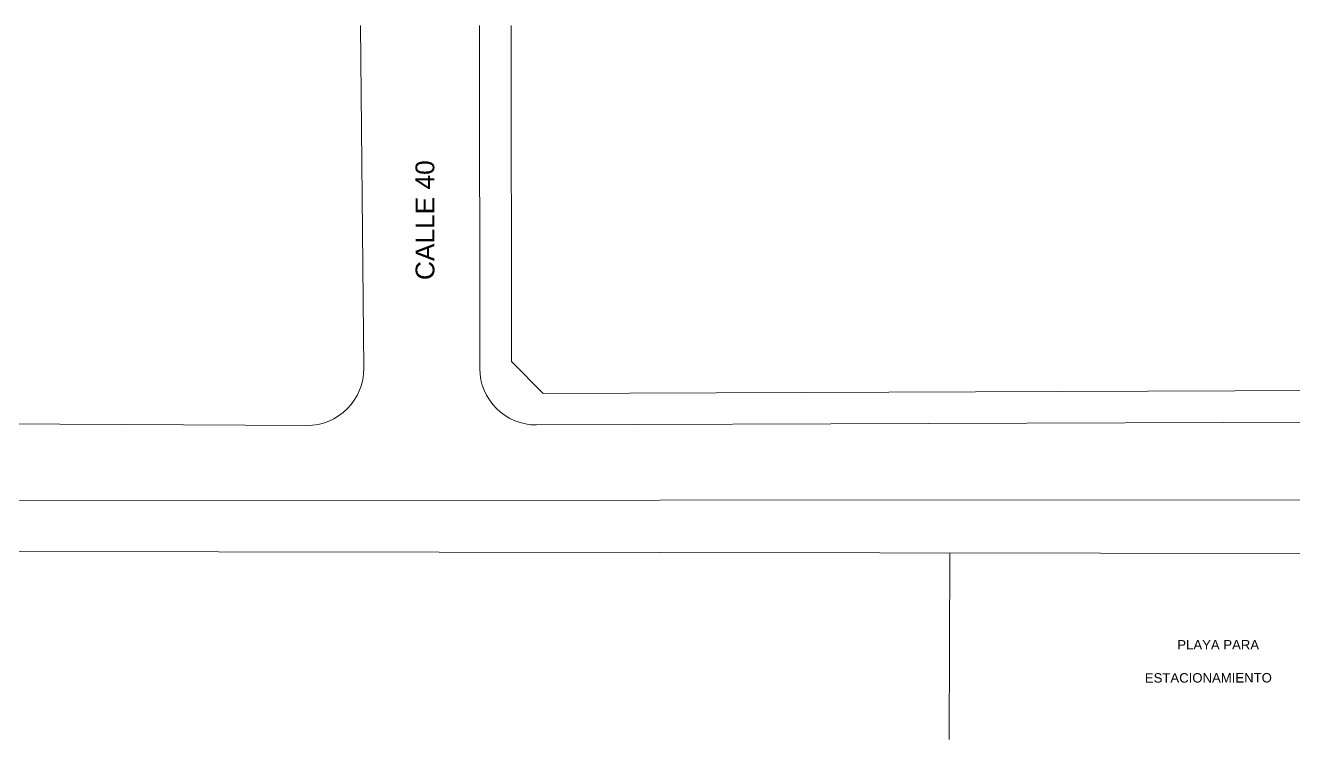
# Model space of a CAD drawing. Header units: millimetres. Extents: x 2669 to 3716, y 1967 to 2664.
# Drawn here: x 2885 to 3019.9, y 2302.8 to 2378.8 of the extents above; entities that cross this region are included whole.
import ezdxf

# ---------------------------------------------------------------- set-up
doc = ezdxf.new("R2010")
doc.units = ezdxf.units.MM
for name, color, linetype, lineweight in [('01 Textos', 7, 'Continuous', 15), ('03 Manzanas', 253, 'Continuous', 15), ('03 Muros', 7, 'Continuous', 13)]:
    doc.layers.add(name, color=color, linetype=linetype, lineweight=lineweight)
doc.styles.add('ROMANS', font='arial.ttf', dxfattribs={"width": 0.7})

msp = doc.modelspace()

# ---------------------------------------------------------------- linework, layer by layer
at = {"layer": '03 Manzanas', "lineweight": 5}
for p, q in [((2921, 2342.31), (2920.65, 2378.79)), ((2933.31, 2378.77), (2933.35, 2342.29)), ((2799.58, 2336.81), (2914.97, 2336.25)), ((2939.38, 2336.3), (3056.83, 2336.74))]:
    msp.add_line(p, q, dxfattribs=at)
at = {"layer": '03 Manzanas', "color": 7, "lineweight": 5}
for p, q in [((2936.67, 2378.78), (2936.71, 2343.06)), ((2936.71, 2343.06), (2940.09, 2339.66)), ((2940.09, 2339.66), (3056.69, 2340.1)), ((2799.31, 2322.97), (3096.53, 2322.52))]:
    msp.add_line(p, q, dxfattribs=at)
at = {"layer": '03 Manzanas'}
msp.add_line((2796.03, 2328.23), (3335.68, 2328.49), dxfattribs=at)
at = {"layer": '03 Manzanas', "lineweight": 5}
for centre, start, end in [((2915, 2342.25), 269.7212, 0.5468), ((2939.35, 2342.3), 180.0611, 270.2188)]:
    msp.add_arc(centre, 6, start, end, dxfattribs=at)
at = {"layer": '03 Muros'}
msp.add_line((2983.26, 2302.85), (2983.33, 2322.72), dxfattribs=at)

# ---------------------------------------------------------------- texts
at = {"layer": '01 Textos', "style": 'ROMANS'}
for s, height, rotation, p in [('CALLE 40', 2, 90.061, (2928.52, 2351.71)), ('PLAYA PARA ', 1, 0.061, (3007.5, 2312.43)), ('ESTACIONAMIENTO', 1, 0.061, (3004.05, 2308.91))]:
    msp.add_text(s, height=height, rotation=rotation, dxfattribs=at).set_placement(p)

doc.saveas('drawing.dxf')
